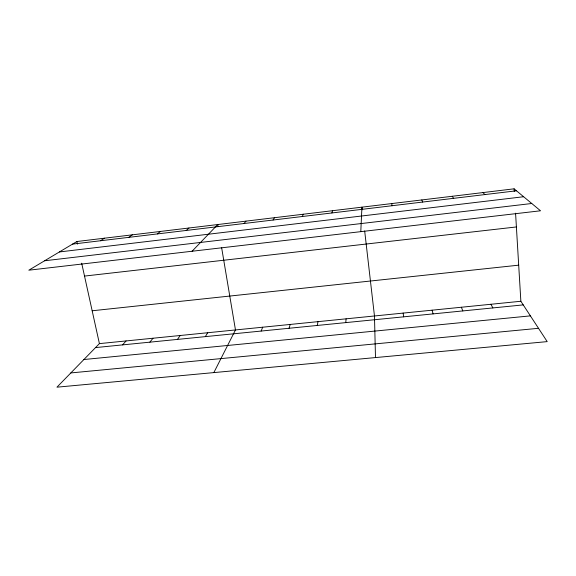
<?xml version="1.0" encoding="UTF-8"?>
<svg xmlns="http://www.w3.org/2000/svg" width="576" height="576" viewBox="0 0 576 576"><rect width="100%" height="100%" fill="white"/><g stroke="black" fill="none" stroke-linecap="round" stroke-linejoin="round"><path stroke-width="0.86" d="M360.792 231.653L361.93 207.158L362.239 209.815M345.758 322.61L346.097 318.823M317.261 325.454L318.017 321.646M331.913 212.954L332.474 210.715M289.051 328.27L290.218 324.439M261.137 331.056L262.706 327.204M302.321 216.511L303.336 214.222M213.847 372.6L235.469 329.947L221.659 247.824M205.337 336.629L207.698 332.734M273.046 220.032L274.5 217.699M177.458 339.408L180.209 335.498M149.868 342.166L153 338.234M244.08 223.51L245.974 221.141M122.566 344.887L126.072 340.942M192.096 251.237L217.742 224.539L218.03 226.253M520.862 301.262L99.41 343.62L56.945 387.18L547.2 341.618L520.862 301.262L515.57 213.178M186.228 230.458L188.964 228.01M157.342 233.928L160.502 231.444M128.765 237.362L132.336 234.835M100.505 240.761L104.465 238.198M76.896 241.517L28.8 270.202L540.526 210.787L514.109 188.82L76.896 241.517L77.472 244.13M72.54 244.116L516.47 190.786M59.407 251.95L523.627 196.733M44.597 260.777L531.763 203.501M84.514 276.077L516.398 226.951M92.167 310.774L518.695 265.169M95.544 347.587L523.231 304.898M83.909 359.525L530.395 315.878M70.834 372.931L538.51 328.306M482.998 192.571L484.848 194.58M452.232 196.279L453.578 198.338M490.961 304.265L492.862 307.93M421.805 199.944L422.654 202.054M461.383 307.238L462.809 310.925M432.108 310.183L433.08 313.891M81.677 263.196L99.41 343.62M391.709 203.573L392.076 205.726M403.142 313.092L403.668 316.829M364.673 230.954L374.472 315.972L375.487 357.581M514.109 188.82L514.26 191.434"/></g></svg>
